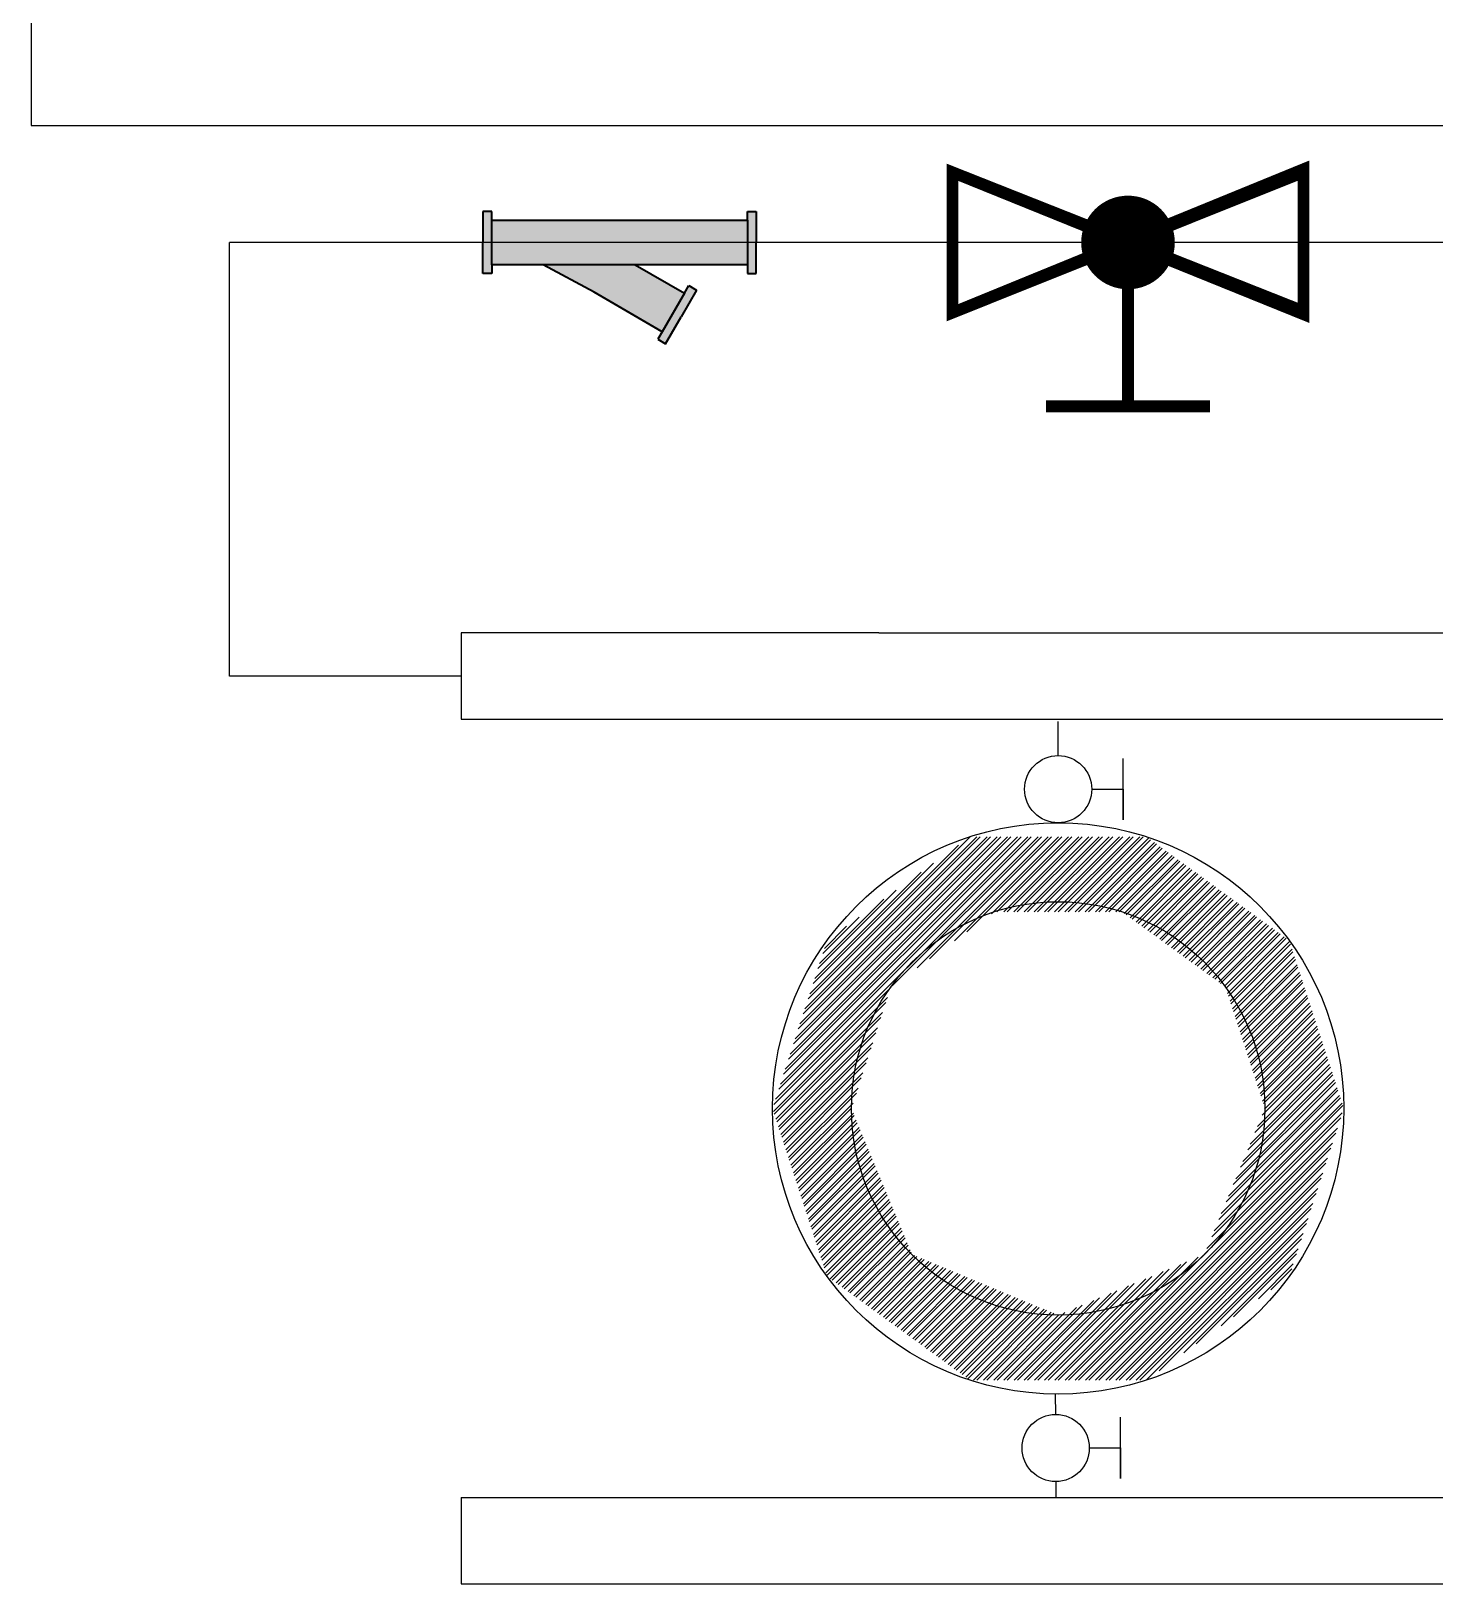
# Model space of a CAD drawing. Extents: x 386248 to 427517, y 4539405 to 4542296.
# Drawn here: x 388030.43 to 388039.06, y 4540838.74 to 4540848.3 of the extents above; entities that cross this region are included whole.
import ezdxf

# ---------------------------------------------------------------- set-up
doc = ezdxf.new("R2010")
doc.units = 0
doc.layers.add('A_ÇATI', color=4, linetype='Continuous')
for name, color, linetype, lineweight in [('DIŞ 2', 167, 'Continuous', 25), ('GOR1', 51, 'Continuous', 25), ('soğuksu', 162, 'Continuous', 35)]:
    doc.layers.add(name, color=color, linetype=linetype, lineweight=lineweight)

# ---------------------------------------------------------------- blocks, each defined once
blk = doc.blocks.new('G$C7BCEB638')
at = {"layer": 'soğuksu'}
h = blk.add_hatch(color=251, dxfattribs=at)
h.paths.add_polyline_path([(47.95590262534097, 35.22053181380033), (47.95590262347832, 34.45839252881706), (47.73821116192266, 34.45839252788574), (47.73821116192266, 34.67423021048307), (47.73821116099134, 35.76683341525495), (47.73821116099134, 35.98267109785229), (47.95590262627229, 35.98267109878361)])
h.paths.add_polyline_path([(41.44695822102949, 34.67423021048307), (41.44695822009817, 35.76683341618627), (47.73821116099134, 35.76683341525495), (47.73821116192266, 34.67423021048307)])
h.paths.add_polyline_path([(41.22926681069657, 35.22053181380033), (41.22926681162789, 35.98267109692097), (41.44695822009817, 35.98267109878361), (41.44695822009817, 35.76683341618627), (41.44695822102949, 34.67423021048307), (41.44695822009817, 34.45839252881706), (41.22926681069657, 34.45839252788574)])
h.paths.add_polyline_path([(44.97091561043635, 34.67423021048307), (46.18725260673091, 33.97197767905891), (45.640951001551, 33.02575554698706), (43.96230851439759, 33.99492027517408), (42.70955742010847, 34.6742302114144)])
h.paths.add_polyline_path([(46.18725260673091, 33.97197767905891), (46.29517155280337, 34.15889857243747), (46.48369785724208, 34.05005292221904), (46.10262815980241, 33.39002088084817), (45.72155851824209, 32.72998884133995), (45.53303216164932, 32.83883454557508), (45.640951001551, 33.02575554698706)])
at = {"layer": 'A_ÇATI', "color": 251}
for p, q in [((30.11117430729792, 246.6005318136886, 14.1577920000003), (30.11117430729792, 38.1005318146199, 14.1577920000003)), ((30.11117430729792, 38.1005318146199, 14.1577920000003), (139.1111742560752, 38.1005318146199, 14.1577920000003)), ((66.48969272570685, 35.22053181473166, 14.1577920000003), (34.99435946764424, 35.22053181473166)), ((34.99435946298763, 24.55142559483647), (34.99435946764424, 35.22053181473166)), ((50.96857182169333, 25.61455058865249), (40.6902794749476, 25.61455058772117)), ((40.6902794749476, 25.61455058772117), (40.6902794749476, 23.48830060195178)), ((50.96857182169333, 25.61455058865249), (98.36828511534259, 25.6145505849272)), ((40.6902794749476, 24.55142559483647), (34.99435946298763, 24.55142559483647)), ((40.6902794749476, 23.48830060195178), (98.36828511254862, 23.4883006028831)), ((55.38200924033299, 22.59522606711835), (55.38200924033299, 23.43610173184425)), ((56.97879687836394, 21.0182456029579), (56.97879687743261, 22.52540154010057)), ((56.20840749656782, 21.76882781088352), (56.97879687836394, 21.76882781274617)), ((56.97879687836394, 21.76882781274617), (56.97879687836394, 21.0182456029579)), ((54.88681294070557, 20.59844295680523), (48.42654882045463, 14.13817883841693)), ((54.71975900186226, 20.59844295773655), (48.50695275748149, 14.38563671335578)), ((54.63623197423294, 20.59844295680523), (48.54715475579724, 14.50936573836952)), ((54.46917803725228, 20.59844295680523), (48.62755869561806, 14.75682361423969)), ((54.38565101148561, 20.59844295680523), (48.66776069113985, 14.88055263832211)), ((54.21859707077965, 20.59844295773655), (48.74816462909803, 15.12801051326096)), ((54.13507004501298, 20.59844295773655), (48.78836662368849, 15.25173953920603)), ((53.96801610430703, 20.59844295773655), (48.86877056257799, 15.49919741414487)), ((53.88448907854035, 20.59844295866787), (48.90897256182507, 15.62292643915862)), ((53.71743513969705, 20.59844295773655), (48.98937649978325, 15.87038431689143)), ((53.63390811299905, 20.59844295866787), (49.02957849716768, 15.99411334004253)), ((53.46685417508706, 20.59844295866787), (49.10998243512586, 16.2415712159127)), ((53.38332714745775, 20.59844295680523), (49.15018443251029, 16.36530023999512)), ((53.21627320954576, 20.59844295866787), (49.2305883676745, 16.61275811679661)), ((52.92705632513389, 20.39275310002267), (49.27079036599025, 16.73648714181036)), ((54.97033996833488, 20.59844295866787), (51.30081427516416, 16.92891726735979)), ((55.13739390438423, 20.59844295773655), (51.91170977288857, 17.37275882530957)), ((55.22092093201354, 20.59844295773655), (52.21715773409232, 17.59467975888401)), ((55.38797487178817, 20.59844295773655), (52.82805323274806, 18.03852131776512)), ((55.47150189848617, 20.59844295773655), (53.13350119302049, 18.26044224947691)), ((55.63855583732948, 20.59844295773655), (53.74439668888226, 18.70428381022066)), ((55.72208286309615, 20.59844295773655), (53.87566190259531, 18.75202199537307)), ((55.88913680007681, 20.59844295773655), (54.0427158405073, 18.75202199630439)), ((55.9726638305001, 20.59844295773655), (54.12624286720529, 18.75202199537307)), ((56.13971776841208, 20.59844295773655), (54.29329680697992, 18.75202199630439)), ((56.22324479697272, 20.59844295680523), (54.3768238327466, 18.75202199630439)), ((56.39029873302206, 20.59844295773655), (54.54387777252123, 18.75202199537307)), ((56.4738257615827, 20.59844295680523), (54.62740479921922, 18.75202199537307)), ((56.64087969949469, 20.59844295680523), (54.79445873992518, 18.75202199630439)), ((56.72440672619268, 20.59844295773655), (54.87798576289788, 18.75202199630439)), ((56.89146066596732, 20.59844295680523), (55.04503970453516, 18.75202199444175)), ((56.97498769173399, 20.59844295866787), (55.12856673123315, 18.75202199630439)), ((57.14204162871465, 20.59844295680523), (55.29562066914514, 18.75202199444175)), ((57.22556865727529, 20.59844295866787), (55.37914769584313, 18.75202199630439)), ((57.3926225961186, 20.59844295866787), (55.5462016328238, 18.75202199630439)), ((57.47614962467924, 20.59844295587391), (55.62972866231576, 18.75202199444175)), ((57.60560475336388, 20.56084415037185), (55.79678260022774, 18.75202199630439)), ((57.65398296015337, 20.5256953286007), (55.88030962692574, 18.75202199444175)), ((57.7507393010892, 20.45539773162454), (56.04736356670037, 18.75202199537307)), ((57.79911750694737, 20.42024890799075), (56.13089059060439, 18.75202199537307)), ((57.89587384881452, 20.34995131194592), (56.29794453131035, 18.75202199351043)), ((57.94425205281004, 20.31480248831213), (56.38147155893967, 18.75202199630439)), ((52.31616082554683, 19.94891154021025), (49.35119430301711, 16.98394501954317)), ((58.04100839281455, 20.24450489040464), (56.54852549778298, 18.75202199444175)), ((58.08938659681007, 20.20935606956482), (56.63205252261832, 18.75202199537307)), ((58.18614293867722, 20.13905847165734), (56.79910646053031, 18.75202199630439)), ((58.23452114267275, 20.10390964802355), (56.88263349095359, 18.75202199537307)), ((58.33127748360857, 20.03361205291003), (57.00938602397218, 18.71172059141099)), ((58.3796556876041, 19.99846322927624), (57.05776422703639, 18.67657176963985)), ((58.47641202947125, 19.92816563136876), (57.15452057262883, 18.60627417080104)), ((58.5247902343981, 19.89301681146026), (57.20289877383038, 18.57112534996122)), ((52.01071286620572, 19.72699060756713), (49.39139630133286, 17.10767404362559)), ((58.62154657626525, 19.82271921169013), (57.29965511476621, 18.50082775205374)), ((58.66992477839813, 19.78757038991898), (57.34803331969306, 18.46567892841995)), ((58.76668112212792, 19.7172727920115), (57.44478966156021, 18.39538133330643)), ((58.81505932705477, 19.68212397024035), (57.49316786555573, 18.36023250874132)), ((58.9118156679906, 19.61182637419552), (57.58992420649156, 18.28993491176516)), ((58.9601938710548, 19.5766775496304), (57.63830241048709, 18.25478608906269)), ((59.05695021199062, 19.50637995451689), (57.73505875235423, 18.18448849394917)), ((51.39981736568734, 19.2831490477547), (49.47180023835972, 17.35513191856444)), ((59.1053284178488, 19.4712311308831), (57.78343695821241, 18.14933966938406)), ((59.20208476064727, 19.40093353297561), (57.88019329821691, 18.07904207333922)), ((59.25046296650544, 19.36578471120447), (57.92857150221244, 18.04389325063676)), ((59.34721930371597, 19.29548711329699), (58.02532784314826, 17.9735956536606)), ((59.39559750957415, 19.26033829152584), (58.07370604900643, 17.93844683095813)), ((59.49235385144129, 19.19004069454968), (58.17046238994226, 17.86814923305064)), ((59.5407320545055, 19.15489187184721), (58.21884059580043, 17.83300041034818)), ((51.09436940541491, 19.06122811418027), (49.51200223574415, 17.47886094357818)), ((59.63748839637265, 19.08459427487105), (58.31559693580493, 17.76270281337202)), ((59.68586660223082, 19.04944545030594), (58.36397513980046, 17.72755399066955)), ((59.78262294316664, 18.9791478542611), (58.46073148259893, 17.65725639369339)), ((59.83100114716217, 18.94399903062731), (58.50910968659446, 17.6221075700596)), ((59.927757488098, 18.87370143458247), (58.60586603032425, 17.55180997308344)), ((59.9761356911622, 18.83855261001736), (58.65424423152581, 17.51666115224361)), ((60.07289203302935, 18.76825501397252), (58.75100057432428, 17.44636355526745)), ((60.12127023888752, 18.73310619127005), (58.79937877645716, 17.41121473070234)), ((50.48347390955314, 18.61738655343652), (49.59240617556497, 17.72631881758571)), ((50.17802594741806, 18.3954656207934), (49.63260817015544, 17.85004784353077)), ((60.21802657982334, 18.66280859429389), (58.89613511925563, 17.34091713372618)), ((60.26640478568152, 18.62765977252275), (58.94451332325116, 17.30576831102371)), ((60.36316112661734, 18.55736217461526), (59.04126966511831, 17.23547071404755)), ((60.41153932968155, 18.52221335284412), (59.08964787097648, 17.20032189134508)), ((60.50829567248002, 18.45191575493664), (59.1864042119123, 17.13002429436892)), ((60.55667387647554, 18.41676693316549), (59.23478241404518, 17.09487547166646)), ((60.65343021834269, 18.34646933432668), (59.33153875777498, 17.02457787375897)), ((60.70180842233822, 18.31132051348686), (59.37991695990786, 16.98942905291915)), ((60.7985647614114, 18.2410229165107), (59.47667330270633, 16.91913145501167)), ((60.84694296726957, 18.20587409380823), (59.50905854301527, 16.86798967048526)), ((60.94369931006804, 18.13557649683207), (59.55002639768645, 16.74190358538181)), ((60.99207751313224, 18.10042767226696), (59.5705103375949, 16.67886049859226)), ((61.07680616294965, 18.01810238417238), (59.61147819133475, 16.55277441255748)), ((61.09729010472074, 17.95505929924548), (59.63196213217452, 16.48973132483661)), ((61.13825795752928, 17.82897321227938), (59.67292998498306, 16.36364523973316)), ((61.15874189557508, 17.76593012455851), (59.6934139248915, 16.30060215387493)), ((61.19970974931493, 17.63984403945506), (59.73438177583739, 16.17451606784016)), ((61.22019368922338, 17.57680095359683), (59.7548657185398, 16.11147298105061)), ((61.26116154110059, 17.45071486849338), (59.79583357041702, 15.98538689408451)), ((61.281645483803, 17.38767178077251), (59.81631751218811, 15.92234380915761)), ((61.32261333381757, 17.26158569566905), (59.85728536499664, 15.79625772219151)), ((61.34309727558866, 17.19854260887951), (59.87776930397376, 15.73321463633329)), ((51.26221489487216, 16.89031788706779), (48.3863468230702, 14.01444981247187)), ((61.38406513119116, 17.07245652284473), (59.91873715864494, 15.60712855029851)), ((61.40454906923696, 17.00941343605518), (59.93922109762207, 15.54408546444029)), ((61.44551692297682, 16.88332734908909), (59.98018894949928, 15.41799937840551)), ((61.46600086288527, 16.82028426229954), (60.00067289127037, 15.35495629161596)), ((51.18181095970795, 16.64286001119763), (48.37814021902159, 13.83918927051127)), ((51.14160896232352, 16.51913098618388), (48.39862415893003, 13.77614618465304)), ((61.50696871476248, 16.69419817812741), (60.04164074221626, 15.22887020558119)), ((61.52745265746489, 16.63115509133786), (60.06212468584999, 15.16582711972296)), ((61.56842051027343, 16.50506900623441), (60.10309253772721, 15.03974103461951)), ((61.5889044473879, 16.44202591851354), (60.12357647670433, 14.97669794782996)), ((51.0612050271593, 16.27167310938239), (48.43959201266989, 13.65006009861827)), ((51.02100302791223, 16.14794408716261), (48.46007595257834, 13.58701701182872)), ((61.62987230112776, 16.31593983341008), (60.16454433044419, 14.85061186086386)), ((61.65035624289885, 16.25289674662054), (60.18502827035263, 14.78756877407432)), ((61.69132409477606, 16.12681066244841), (60.22599612316117, 14.66148268897086)), ((61.71180803654715, 16.06376757379621), (60.24648006213829, 14.59843960404396)), ((50.94059908995405, 15.90048621036112), (48.50104380631819, 13.46093092579395)), ((50.9003970916383, 15.77675718534738), (48.52152774715796, 13.3978878390044)), ((61.75277588842437, 15.93768148869276), (60.28744791587815, 14.47235351707786)), ((61.77325982833281, 15.87463840190321), (60.30793185671791, 14.40931043028831)), ((61.81422768300399, 15.74855231586844), (60.34889970859513, 14.28322434518486)), ((61.83471162198111, 15.68550922907889), (60.36938364850357, 14.22018125746399)), ((50.81999315368012, 15.52929930947721), (48.5624955999665, 13.27180175390095)), ((50.77979115815833, 15.40557028539479), (48.58297954080626, 13.2087586671114)), ((61.95761520927772, 15.30725088436157), (60.40110101224855, 13.75073668733239)), ((61.87567947572097, 15.55942314397544), (60.41035150410607, 14.09409517236054)), ((61.89616341562942, 15.49638005811721), (60.43083544401452, 14.03105208463967)), ((61.93713126843795, 15.37029397115111), (60.46016353787854, 13.89332624245435)), ((50.69938721833751, 15.15811240766197), (48.62394739268348, 13.08267258107662)), ((50.65918522374704, 15.03438338357955), (48.6444313316606, 13.0196294952184)), ((62.08051879750565, 14.92899254057556), (60.04672600934282, 12.8951997552067)), ((62.06003485294059, 14.99203562736511), (60.10578853776678, 13.03778930939734)), ((62.01906700292602, 15.11812171246856), (60.22391351172701, 13.32296822220087)), ((61.99858306115493, 15.18116479925811), (60.28297603828833, 13.46555777639151)), ((50.57878128578886, 14.78692550770938), (48.68539918446913, 12.8935434082523)), ((50.53857928747311, 14.66319648362696), (48.70588312624022, 12.83050032146275)), ((62.20342238200828, 14.55073419678956), (59.69235101016238, 12.03966282308102)), ((62.18293844023719, 14.61377728171647), (59.75141353579238, 12.18225237820297)), ((62.14197058835998, 14.73986336775124), (59.8695385097526, 12.46743129007518)), ((62.12148664845154, 14.80290645360947), (59.92860103724524, 12.61002084240317)), ((50.45817534951493, 14.41573860682547), (48.74685097811744, 12.7044142363593)), ((50.41797335026786, 14.29200958367437), (48.7673349189572, 12.64137115050107)), ((62.32632596744224, 14.17247584927827), (59.3379760091193, 11.18412589188665)), ((62.3058420275338, 14.23551893699914), (59.3970385347493, 11.32671544607729)), ((62.26487417565659, 14.36160502210259), (59.51516350964084, 11.6118943579495)), ((62.2443902338855, 14.42464810889214), (59.57422603899613, 11.75448391214013)), ((50.33756941603497, 14.04455170687288), (48.80830277083442, 12.51528506353498)), ((50.29736741958186, 13.9208226846531), (48.82878671353683, 12.45224197767675)), ((50.34283029241487, 13.79923162143677), (48.86975456541404, 12.32615588977933)), ((62.37394392630085, 13.80245890654624), (59.04266353556886, 10.47117851302028)), ((62.38777776109055, 13.98334667831659), (59.16078850952908, 10.75635742582381)), ((62.36729382304475, 14.04638976510614), (59.21985103702173, 10.89894698001444)), ((50.36729479627684, 13.74016909394413), (48.89023850625381, 12.26311280485243)), ((50.41622376115993, 13.62204412184656), (48.93120635906234, 12.13702671788633)), ((50.44068825943395, 13.56298159435391), (48.95169029990211, 12.07398363295943)), ((50.48961722711101, 13.44485662132502), (48.99265815271065, 11.94789754599333)), ((50.51408172724769, 13.3857940947637), (49.01314209075645, 11.8848544601351)), ((62.25333799188957, 13.43127200659364), (56.05200477829203, 7.229938792064786)), ((62.33374193171039, 13.67872988339514), (58.98360100807622, 10.32858895976096)), ((50.56301069119945, 13.26766912080348), (49.05410994542763, 11.75876837503165)), ((50.58747519319877, 13.20860659517348), (49.07459388626739, 11.69572528731078)), ((50.63640415715054, 13.09048162121326), (49.11556173907593, 11.56963920220733)), ((50.66086865821853, 13.03141909558326), (49.13604567898437, 11.5065961163491)), ((62.21313599543646, 13.3075429815799), (56.13553180685267, 7.229938792064786)), ((62.13273205654696, 13.06008510570973), (56.30258574476466, 7.229938790202141)), ((50.7097976221703, 12.91329412255436), (49.17701353272423, 11.38051002845168)), ((50.73426212603226, 12.8542315941304), (49.19749747263268, 11.31746694352478)), ((50.78319108905271, 12.7361066211015), (49.23846532730386, 11.19138085655868)), ((50.80765558918938, 12.67704409360886), (49.25894926441833, 11.12833777163178)), ((62.09253006009385, 12.93635608069599), (56.38611277053133, 7.229938792996109)), ((62.01212612213567, 12.68889820296317), (56.55316671123728, 7.229938791133463)), ((50.85658455686644, 12.55891912151128), (49.29991711629555, 11.00225168373436)), ((50.88104905700311, 12.49985659494996), (49.32040105713531, 10.93920859880745)), ((50.92997801909223, 12.38173162192106), (49.36136890901253, 10.81312251277268)), ((50.95444252016023, 12.32266909442842), (49.38185285264626, 10.75007942691445)), ((61.97192412847653, 12.56516917981207), (56.6366937388666, 7.229938792064786)), ((61.8915201886557, 12.31771130301058), (56.80374767491594, 7.229938790202141)), ((51.00337148597464, 12.20454412326217), (49.42282070359215, 10.62399333994836)), ((51.02783598704264, 12.14548159390688), (49.4433046435006, 10.56095025409013)), ((51.07676495192572, 12.02735662274063), (49.48427249630913, 10.43486416805536)), ((51.10122945113108, 11.96829409524798), (49.50475643808022, 10.37182108126581)), ((51.15015841694549, 11.85016912221909), (49.54572428902611, 10.24573499429971)), ((61.85131819033995, 12.19398227985948), (56.88727470254526, 7.229938792064786)), ((61.77091425517574, 11.94652440305799), (57.05432863952592, 7.229938792996109)), ((51.17462291708216, 11.79110659658909), (49.56620823172852, 10.18269190937281)), ((51.22355188289657, 11.67298162169755), (49.60717608360574, 10.05660582240671)), ((51.24801638210192, 11.61391909606755), (49.6276600244455, 9.993562736548483)), ((51.29694534791633, 11.49579412303865), (49.66862787632272, 9.867476650513709)), ((61.73071225499734, 11.82279538083822), (57.13785566901788, 7.229938792064786)), ((61.65030831703916, 11.57533750217408), (57.30490960506722, 7.229938792064786)), ((51.32140984898433, 11.43673159554601), (49.68911181716248, 9.804433562792838)), ((51.37033881573007, 11.31860662251711), (49.77642701985314, 9.724694830365479)), ((51.39480331400409, 11.25954409502447), (49.82480522477999, 9.689546006731689)), ((51.44373227981851, 11.14141912292689), (49.92156156757846, 9.61924841068685)), ((51.4681967808865, 11.08235659636557), (49.96993977157399, 9.584099586121738)), ((61.61010631965473, 11.45160848088562), (57.38843663362786, 7.229938791133463)), ((61.52970238262787, 11.20415060222149), (57.5598375746049, 7.234285795129836)), ((51.51712574576959, 10.96423162333667), (50.06669611157849, 9.5138019900769)), ((51.54159024497494, 10.90516909584403), (50.11507431650534, 9.478653167374432)), ((51.59051921078935, 10.78704412281513), (50.21183065744117, 9.408355571329594)), ((51.61498371185735, 10.72798159439117), (50.26020886143669, 9.373206747695804)), ((61.48950038710609, 11.08042157907039), (57.86528553487733, 7.456206725910306)), ((61.40909645007923, 10.83296370133758), (58.4761810307391, 7.900048286654055)), ((61.3688944526948, 10.70923467725515), (58.78162899194285, 8.121969220228493)), ((51.66391267674044, 10.60985662229359), (50.35696520237252, 9.302909150719643)), ((51.68837717687711, 10.55079409573227), (50.40534340823069, 9.267760328948498)), ((51.73730614362285, 10.43266912270337), (50.50209975009784, 9.197462729178369)), ((51.7617706428282, 10.37360659614205), (50.55047795409337, 9.162313906475902)), ((61.28849051287398, 10.46177680231631), (59.39252449059859, 8.56581078004092)), ((61.24828851548955, 10.33804777823389), (59.69797245273367, 8.787731712684035)), ((51.846901696641, 10.29168371483684), (50.64723429502919, 9.092016310431063)), ((51.90596422506496, 10.26721921376884), (50.69561249902472, 9.056867486797273)), ((52.02408919902518, 10.21829024888575), (50.79236884182319, 8.986569890752435)), ((52.08315172744915, 10.19382574781775), (50.84074704395607, 8.951421067118645)), ((52.20127670047805, 10.14489678293467), (50.9375033848919, 8.881123472005129)), ((52.26033922517672, 10.12043228372931), (50.98588159261271, 8.845974647440016)), ((52.37846419913694, 10.0715033179149), (51.08263793261722, 8.775677050463855)), ((52.43752672756091, 10.04703881684691), (51.13101613754407, 8.74052822869271)), ((52.55565170245245, 9.998109851963818), (51.22777247754857, 8.670230629853904)), ((52.61471422715113, 9.973645351827145), (51.2761506815441, 8.63508180808276)), ((58.11207426944748, 9.958224152214825), (55.38378891022876, 7.229938792064786)), ((58.39725317945704, 10.0763491243124), (55.55084284534678, 7.229938792064786)), ((58.539842734579, 10.13541165087372), (55.63436987577006, 7.229938792064786)), ((58.82502164458856, 10.25353662390262), (55.80142381368205, 7.229938792064786)), ((58.96761120064184, 10.31259915139526), (55.88495083944872, 7.229938791133463)), ((61.16788457939401, 10.09058990236372), (60.30886795045808, 9.23157327156514)), ((61.12768258200958, 9.966860877349973), (60.61431591073051, 9.453494205139577)), ((52.73283919831738, 9.92471638508141), (51.37290702527389, 8.564784211106598)), ((52.79190172674134, 9.90025188587606), (51.42128522740677, 8.529635387472808)), ((52.91002669977024, 9.85132292099297), (51.5180415683426, 8.459337790496647)), ((52.96908922633156, 9.82685842178762), (51.5664197714068, 8.42418896779418)), ((53.08721419842914, 9.777929455041885), (51.66317611699924, 8.353891371749341)), ((53.1462767268531, 9.75346495397389), (51.71155432006344, 8.318742549046874)), ((53.26440169801936, 9.7045359890908), (51.80831066099927, 8.24844495113939)), ((53.323464225512, 9.680071490816772), (51.85668886499479, 8.213296129368246)), ((53.44158920040354, 9.631142524071038), (51.95344520686194, 8.142998532392085)), ((53.50065172789618, 9.606678023003042), (52.00182341178879, 8.107849708758295)), ((53.61877669906244, 9.557749059051275), (52.09857975365594, 8.037552112713456)), ((57.25653734011576, 9.603849152103066), (54.88262697821483, 7.229938791133463)), ((57.54171624826267, 9.721974126063287), (55.04968091426417, 7.229938792064786)), ((57.68430580245331, 9.781036651693285), (55.13320794468746, 7.229938791133463)), ((57.96948471525684, 9.899161624722183), (55.30026188166812, 7.229938792064786)), ((53.67783922655508, 9.53328455798328), (52.14695795765147, 8.002403289079666)), ((53.79596419958398, 9.484355592168868), (52.24371429951862, 7.932105692103505)), ((53.85502672707662, 9.459891092963517), (52.29209250351414, 7.896956868469715)), ((53.97315169824287, 9.410962127149105), (52.38884884351864, 7.826659272424877)), ((54.03221422852948, 9.386497627012432), (52.43722704937682, 7.791510450653732)), ((54.15033920062706, 9.337568662129343), (52.53398338938132, 7.721212852746248)), ((54.20940172718838, 9.313104162923992), (52.58236159430817, 7.686064030975103)), ((54.32752669928595, 9.264175196178257), (52.67911793431267, 7.615766432136297)), ((54.3865892267786, 9.239710696041584), (52.72749614110216, 7.580617610365152)), ((54.50471420073882, 9.19078172929585), (52.82425248296931, 7.510320012457669)), ((56.25841085473076, 9.190411625429988), (54.29793801950291, 7.229938791133463)), ((56.40100040799007, 9.24947415292263), (54.38146504806355, 7.229938792064786)), ((56.6861793207936, 9.367599125951529), (54.54851898597553, 7.229938791133463)), ((56.82876887219027, 9.426661652512848), (54.63204601267353, 7.229938790202141)), ((57.11394778313115, 9.544786625541747), (54.79909995151684, 7.229938792064786)), ((54.56377672636881, 9.166317230090499), (52.87263068510219, 7.475171190686524)), ((54.68190170032904, 9.11738826520741), (52.96938702696934, 7.404873593710363)), ((54.74096422689036, 9.092923764139414), (53.01776523375884, 7.369724770076573)), ((54.85908919991925, 9.04399479739368), (53.11452157469466, 7.299427173100412)), ((54.91815172461793, 9.019530300050974), (53.16289977682754, 7.264278350397944)), ((55.03627669950947, 8.97060133330524), (53.2956141573377, 7.229938792064786)), ((55.09533922886476, 8.946136834099889), (53.37914118589833, 7.229938792064786)), ((55.21346420003101, 8.897207868285477), (53.54619512194768, 7.229938792064786)), ((55.27252672566101, 8.872743367217481), (53.62972215143964, 7.229938791133463)), ((55.40287392446771, 8.836036626249552), (53.79677608655766, 7.229938792064786)), ((55.54546347772703, 8.895099152810872), (53.88030311604962, 7.229938791133463)), ((55.83064238773659, 9.013224124908447), (54.0473570539616, 7.229938792064786)), ((55.97323194192722, 9.07228665240109), (54.1308840806596, 7.229938792064786)), ((55.32261209795251, 6.385241973213851), (55.3195934058167, 6.886229477822781)), ((56.91939957300201, 4.80826142989099), (56.91939957393333, 6.315417446196079)), ((56.14901034953073, 5.558843640610576), (56.91939957207069, 5.558843638747931)), ((56.91939957207069, 5.558843638747931), (56.91939957300201, 4.80826142989099)), ((55.32261209888384, 4.732445384375751), (55.32261209888384, 4.34008114784956)), ((40.6902794749476, 4.340081150643528), (98.36828511441126, 4.340081148780882)), ((40.6902794749476, 4.340081150643528), (40.6902794749476, 2.213831166736782)), ((40.69027947681025, 2.213831244036555), (98.36828510975465, 2.213831244967878))]:
    blk.add_line(p, q, dxfattribs=at)
for centre, radius in [((55.38200924126431, 21.76882781274617), 0.8263982988585454), ((55.38200924219564, 13.91419087536633), 7.028238564744346), ((55.38200924219564, 13.91419087536633), 5.086796692709513), ((55.32261209702119, 5.558843638747931), 0.8263982988585454)]:
    blk.add_circle(centre, radius, dxfattribs=at)
at = {"layer": 'soğuksu', "color": 251}
for p, q in [((41.22926681162789, 35.98267109692097, 5.826476910153701), (41.22926681069657, 35.22053181380033, 5.826476910153701)), ((41.44695822009817, 35.98267109878361, 5.826476910153701), (41.22926681162789, 35.98267109692097, 5.826476910153701)), ((41.44695822009817, 35.76683341618627, 5.826476910153701), (41.44695822009817, 35.98267109878361, 5.826476910153701)), ((47.73821116099134, 35.76683341525495, 5.826476910153701), (47.73821116099134, 35.98267109785229, 5.826476910153701)), ((47.73821116099134, 35.98267109785229, 5.826476910153701), (47.95590262627229, 35.98267109878361, 5.826476910153701)), ((47.95590262627229, 35.98267109878361, 5.826476910153701), (47.95590262534097, 35.22053181380033, 5.826476910153701)), ((41.22926681069657, 34.45839252788574, 5.826476910153701), (41.22926681069657, 35.22053181380033, 5.826476910153701)), ((47.95590262347832, 34.45839252881706, 5.826476910153701), (47.95590262534097, 35.22053181380033, 5.826476910153701)), ((41.44695822009817, 34.45839252881706, 5.826476910153701), (41.22926681069657, 34.45839252788574, 5.826476910153701)), ((41.44695822102949, 34.67423021048307, 5.826476910153701), (41.44695822009817, 34.45839252881706, 5.826476910153701)), ((43.96230851439759, 33.99492027517408, 5.826476910153701), (42.70955742010847, 34.6742302114144, 5.826476910153701)), ((44.97091561043635, 34.67423021048307, 5.826476910153701), (46.18725260673091, 33.97197767905891, 5.826476910153701)), ((47.73821116192266, 34.67423021048307, 5.826476910153701), (47.73821116192266, 34.45839252788574, 5.826476910153701)), ((47.73821116192266, 34.45839252788574, 5.826476910153701), (47.95590262347832, 34.45839252881706, 5.826476910153701)), ((46.48369785724208, 34.05005292221904, 5.826476910153701), (46.10262815980241, 33.39002088084817, 5.826476910153701)), ((46.18725260673091, 33.97197767905891, 5.826476910153701), (46.29517155280337, 34.15889857243747, 5.826476910153701)), ((46.29517155280337, 34.15889857243747, 5.826476910153701), (46.48369785724208, 34.05005292221904, 5.826476910153701)), ((45.640951001551, 33.02575554698706, 5.826476910153701), (43.96230851439759, 33.99492027517408, 5.826476910153701)), ((46.18725260673091, 33.97197767905891, 5.826476910153701), (45.640951001551, 33.02575554698706, 5.826476910153701)), ((45.72155851824209, 32.72998884133995, 5.826476910153701), (46.10262815980241, 33.39002088084817, 5.826476910153701)), ((45.640951001551, 33.02575554698706, 5.826476910153701), (45.53303216164932, 32.83883454557508, 5.826476910153701)), ((45.53303216164932, 32.83883454557508, 5.826476910153701), (45.72155851824209, 32.72998884133995, 5.826476910153701))]:
    blk.add_line(p, q, dxfattribs=at)
at = {"layer": 'soğuksu', "color": 251, "linetype": 'ByBlock', "const_width": 0.288000000002794, "elevation": 14.1577920000003}
for points in [[(61.42082110559568, 36.9485318120569), (52.78082110313699, 33.4925318127498), (52.78082110313699, 36.94853181298822), (61.42082110373303, 33.49253181368113), (61.42082110559568, 36.9485318120569)], [(57.10082110250369, 35.22053181286901), (57.10082110436633, 31.18853181134909)], [(59.11682110326365, 31.18853181228042), (55.08482110360637, 31.18853181321174)]]:
    blk.add_lwpolyline(points, dxfattribs=at)
at = {"layer": 'soğuksu', "color": 251, "linetype": 'ByBlock', "const_width": 1.008000000009779, "elevation": 14.1577920000003}
blk.add_lwpolyline([(57.74882110347971, 35.22053181286901, 1), (56.45282110432163, 35.22053181286901, 1)], format="xyb", close=True, dxfattribs=at)
at = {"layer": 'soğuksu', "color": 251, "elevation": 5.826476910153701}
blk.add_lwpolyline([(41.44695822009817, 35.76683341618627), (47.73821116099134, 35.76683341525495), (47.73821116192266, 34.67423021048307), (41.44695822102949, 34.67423021048307)], close=True, dxfattribs=at)
blk = doc.blocks.new('G$C4DAE90D5')
at = {"layer": 'DIŞ 2'}
blk.add_blockref('G$C7BCEB638', (2645.10655670776, 1971.067323088646), dxfattribs=at)

msp = doc.modelspace()

# ---------------------------------------------------------------- block references
at = {"layer": 'GOR1', "xscale": 0.25, "yscale": 0.25, "zscale": 0.25}
msp.add_blockref('G$C4DAE90D5', (387361.6248017561, 4540345.423474962), dxfattribs=at)

doc.saveas('drawing.dxf')
